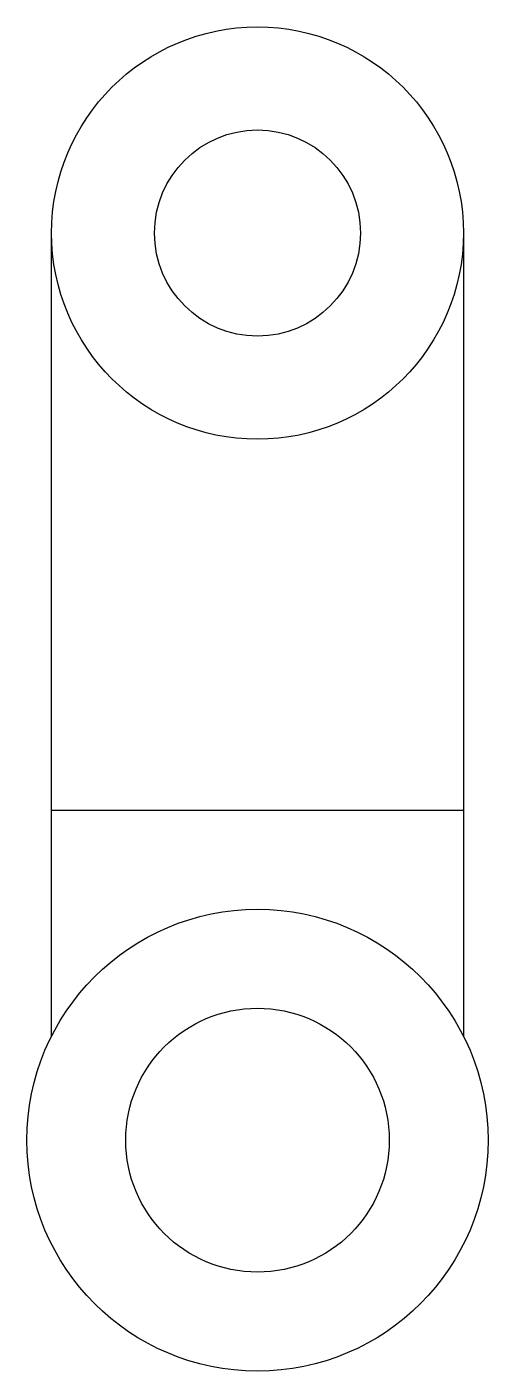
# Model space of a CAD drawing. Header units: millimetres. Extents: x -28 to 28, y -28 to 135.
import ezdxf

# ---------------------------------------------------------------- set-up
doc = ezdxf.new("R2010")
doc.units = ezdxf.units.MM

msp = doc.modelspace()

# ---------------------------------------------------------------- linework, layer by layer
at = {"color": 7, "linetype": 'Continuous', "lineweight": 25}
for p, q in [((-25, 12.61), (-25, 110)), ((25, 110), (25, 12.61)), ((-25, 40), (25, 40))]:
    msp.add_line(p, q, dxfattribs=at)
for centre, radius in [((0, 110), 25), ((0, 110), 12.5), ((0, 0), 28), ((0, 0), 16)]:
    msp.add_circle(centre, radius, dxfattribs=at)

doc.saveas('drawing.dxf')
